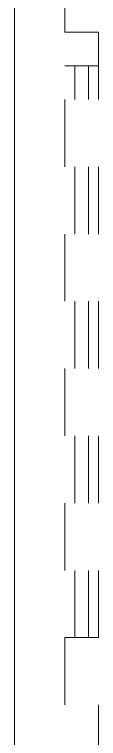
# Model space of a CAD drawing. Header units: metres. Extents: x 78 to 178, y -74 to 157.
# Drawn here: x 117.458 to 117.583, y 100.761 to 101.837 of the extents above; entities that cross this region are included whole.
import ezdxf

# ---------------------------------------------------------------- set-up
doc = ezdxf.new("R2010")
doc.units = ezdxf.units.M
doc.linetypes.add('ACAD_ISO03W100', pattern=[30, 12, -18])
doc.layers.add('envolvente', color=164, linetype='Continuous', lineweight=60)
doc.layers.add('ventanas', color=132, linetype='Continuous', lineweight=9)

msp = doc.modelspace()

# ---------------------------------------------------------------- linework, layer by layer
at = {"layer": 'envolvente', "lineweight": 9}
msp.add_line((117.45784, 98.81091), (117.45784, 102.81091), dxfattribs=at)
at = {"layer": 'ventanas', "linetype": 'ACAD_ISO03W100', "ltscale": 0.001}
for p, q in [((117.53284, 100.81091), (117.53284, 102.81091)), ((117.58284, 102.81091), (117.58284, 100.81091)), ((117.58284, 101.81091), (117.53284, 101.81091)), ((117.58284, 101.76091), (117.53284, 101.76091)), ((117.54784, 100.91091), (117.54784, 101.76091)), ((117.56784, 100.91091), (117.56784, 101.76091)), ((117.58284, 100.91091), (117.53284, 100.91091)), ((117.53284, 98.81091), (117.53284, 100.81091)), ((117.58284, 100.81091), (117.58284, 98.81091))]:
    msp.add_line(p, q, dxfattribs=at)

doc.saveas('drawing.dxf')
